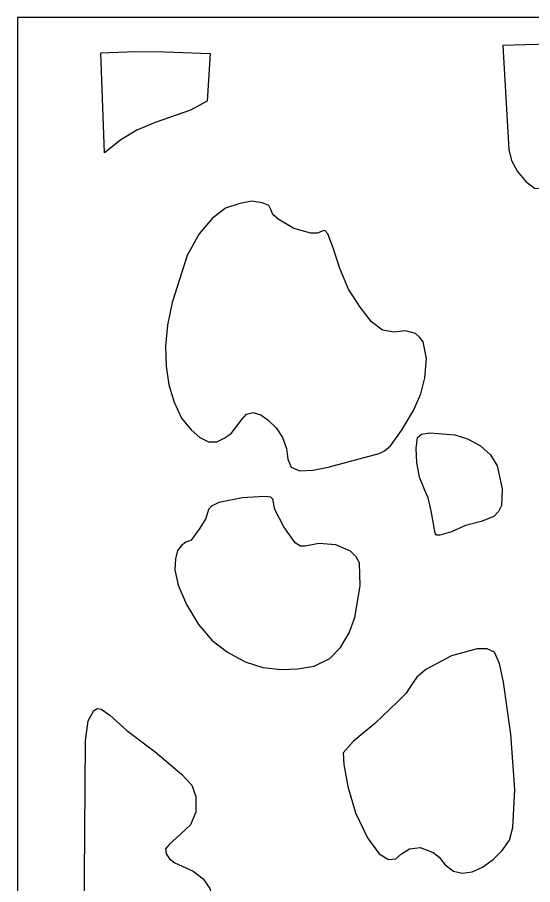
# Model space of a CAD drawing. Header units: centimetres. Extents: x -27 to -21, y -9 to 9.
# Drawn here: x -26.999 to -25.317, y 6.168 to 9.001 of the extents above; entities that cross this region are included whole.
import ezdxf

# ---------------------------------------------------------------- set-up
doc = ezdxf.new("R2010")
doc.units = ezdxf.units.CM
doc.header["$MEASUREMENT"] = 0
doc.layers.add('layer 1', color=7, linetype='Continuous')

msp = doc.modelspace()

# ---------------------------------------------------------------- linework, layer by layer
at = {"layer": 'layer 1', "color": 250, "lineweight": 30}
for points, knots in [([(-21.00043, -8.99444), (-21.00043, -8.99444), (-26.99914, -8.99536), (-26.99914, -8.99536), (-26.99914, -8.99536), (-26.99914, -8.99536), (-26.99914, 9.00077), (-26.99914, 9.00077), (-26.99914, 9.00077), (-26.99914, 9.00077), (-21.00043, 9.00077), (-21.00043, 9.00077), (-21.00043, 9.00077), (-21.00043, 9.00077), (-21.00043, -8.99444), (-21.00043, -8.99444)], [0, 0, 0, 0, 0.2, 0.2, 0.2, 0.2, 0.4, 0.4, 0.4, 0.4, 0.6, 0.6, 0.6, 0.6, 1, 1, 1, 1]), ([(-24.75229, 8.93568), (-24.75229, 8.93568), (-24.74129, 8.913), (-24.74129, 8.913), (-24.74129, 8.913), (-24.74129, 8.913), (-24.73696, 8.8835), (-24.73696, 8.8835), (-24.73696, 8.8835), (-24.73696, 8.8835), (-24.74129, 8.85197), (-24.74129, 8.85197), (-24.74129, 8.85197), (-24.74129, 8.85197), (-24.75229, 8.82247), (-24.75229, 8.82247), (-24.75229, 8.82247), (-24.75229, 8.82247), (-24.78994, 8.77729), (-24.78994, 8.77729), (-24.78994, 8.77729), (-24.78994, 8.77729), (-24.82527, 8.73654), (-24.82527, 8.73654), (-24.82527, 8.73654), (-24.82527, 8.73654), (-24.84293, 8.69579), (-24.84293, 8.69579), (-24.84293, 8.69579), (-24.84293, 8.69579), (-24.8516, 8.65283), (-24.8516, 8.65283), (-24.8516, 8.65283), (-24.8516, 8.65283), (-24.86726, 8.60987), (-24.86726, 8.60987), (-24.86726, 8.60987), (-24.86726, 8.60987), (-24.88692, 8.56469), (-24.88692, 8.56469), (-24.88692, 8.56469), (-24.88692, 8.56469), (-24.93325, 8.57594), (-24.93325, 8.57594), (-24.93325, 8.57594), (-24.93325, 8.57594), (-24.97091, 8.57594), (-24.97091, 8.57594), (-24.97091, 8.57594), (-24.97091, 8.57594), (-25.0039, 8.55787), (-25.0039, 8.55787), (-25.0039, 8.55787), (-25.0039, 8.55787), (-25.04822, 8.52837), (-25.04822, 8.52837), (-25.04822, 8.52837), (-25.04822, 8.52837), (-25.10321, 8.50348), (-25.10321, 8.50348), (-25.10321, 8.50348), (-25.10321, 8.50348), (-25.16953, 8.47859), (-25.16953, 8.47859), (-25.16953, 8.47859), (-25.16953, 8.47859), (-25.22918, 8.45369), (-25.22918, 8.45369), (-25.22918, 8.45369), (-25.22918, 8.45369), (-25.27551, 8.44023), (-25.27551, 8.44023), (-25.27551, 8.44023), (-25.27551, 8.44023), (-25.31083, 8.44245), (-25.31083, 8.44245), (-25.31083, 8.44245), (-25.31083, 8.44245), (-25.33949, 8.46513), (-25.33949, 8.46513), (-25.33949, 8.46513), (-25.33949, 8.46513), (-25.36582, 8.49684), (-25.36582, 8.49684), (-25.36582, 8.49684), (-25.36582, 8.49684), (-25.38582, 8.53298), (-25.38582, 8.53298), (-25.38582, 8.53298), (-25.38582, 8.53298), (-25.39448, 8.56912), (-25.39448, 8.56912), (-25.39448, 8.56912), (-25.39448, 8.56912), (-25.41448, 8.90839), (-25.41448, 8.90839), (-25.41448, 8.90839), (-25.41448, 8.90839), (-25.11454, 8.91743), (-25.11454, 8.91743), (-25.11454, 8.91743), (-25.11454, 8.91743), (-24.75229, 8.93568), (-24.75229, 8.93568)], [0, 0, 0, 0, 0.037037, 0.037037, 0.037037, 0.037037, 0.0740741, 0.0740741, 0.0740741, 0.0740741, 0.1111111, 0.1111111, 0.1111111, 0.1111111, 0.1481481, 0.1481481, 0.1481481, 0.1481481, 0.1851852, 0.1851852, 0.1851852, 0.1851852, 0.2222222, 0.2222222, 0.2222222, 0.2222222, 0.2592593, 0.2592593, 0.2592593, 0.2592593, 0.2962963, 0.2962963, 0.2962963, 0.2962963, 0.3333333, 0.3333333, 0.3333333, 0.3333333, 0.3703704, 0.3703704, 0.3703704, 0.3703704, 0.4074074, 0.4074074, 0.4074074, 0.4074074, 0.4444444, 0.4444444, 0.4444444, 0.4444444, 0.4814815, 0.4814815, 0.4814815, 0.4814815, 0.5185185, 0.5185185, 0.5185185, 0.5185185, 0.5555556, 0.5555556, 0.5555556, 0.5555556, 0.5925926, 0.5925926, 0.5925926, 0.5925926, 0.6296296, 0.6296296, 0.6296296, 0.6296296, 0.6666667, 0.6666667, 0.6666667, 0.6666667, 0.7037037, 0.7037037, 0.7037037, 0.7037037, 0.7407407, 0.7407407, 0.7407407, 0.7407407, 0.7777778, 0.7777778, 0.7777778, 0.7777778, 0.8148148, 0.8148148, 0.8148148, 0.8148148, 0.8518519, 0.8518519, 0.8518519, 0.8518519, 0.8888889, 0.8888889, 0.8888889, 0.8888889, 0.9259259, 0.9259259, 0.9259259, 0.9259259, 1, 1, 1, 1]), ([(-26.72619, 8.88442), (-26.72619, 8.88442), (-26.71453, 8.55787), (-26.71453, 8.55787), (-26.71453, 8.55787), (-26.71453, 8.55787), (-26.66154, 8.60083), (-26.66154, 8.60083), (-26.66154, 8.60083), (-26.66154, 8.60083), (-26.60855, 8.63255), (-26.60855, 8.63255), (-26.60855, 8.63255), (-26.60855, 8.63255), (-26.5489, 8.65744), (-26.5489, 8.65744), (-26.5489, 8.65744), (-26.5489, 8.65744), (-26.43426, 8.69801), (-26.43426, 8.69801), (-26.43426, 8.69801), (-26.43426, 8.69801), (-26.37894, 8.72751), (-26.37894, 8.72751), (-26.37894, 8.72751), (-26.37894, 8.72751), (-26.36994, 8.88295), (-26.36994, 8.88295), (-26.36994, 8.88295), (-26.36994, 8.88295), (-26.51757, 8.88866), (-26.51757, 8.88866), (-26.51757, 8.88866), (-26.51757, 8.88866), (-26.61222, 8.88921), (-26.61222, 8.88921), (-26.61222, 8.88921), (-26.61222, 8.88921), (-26.72619, 8.88442), (-26.72619, 8.88442)], [0, 0, 0, 0, 0.0909091, 0.0909091, 0.0909091, 0.0909091, 0.1818182, 0.1818182, 0.1818182, 0.1818182, 0.2727273, 0.2727273, 0.2727273, 0.2727273, 0.3636364, 0.3636364, 0.3636364, 0.3636364, 0.4545455, 0.4545455, 0.4545455, 0.4545455, 0.5454545, 0.5454545, 0.5454545, 0.5454545, 0.6363636, 0.6363636, 0.6363636, 0.6363636, 0.7272727, 0.7272727, 0.7272727, 0.7272727, 0.8181818, 0.8181818, 0.8181818, 0.8181818, 1, 1, 1, 1]), ([(-26.26629, 7.68738), (-26.26629, 7.68738), (-26.30162, 7.64221), (-26.30162, 7.64221), (-26.30162, 7.64221), (-26.30162, 7.64221), (-26.32395, 7.62635), (-26.32395, 7.62635), (-26.32395, 7.62635), (-26.32395, 7.62635), (-26.34794, 7.6151), (-26.34794, 7.6151), (-26.34794, 7.6151), (-26.34794, 7.6151), (-26.3746, 7.6151), (-26.3746, 7.6151), (-26.3746, 7.6151), (-26.3746, 7.6151), (-26.40326, 7.62856), (-26.40326, 7.62856), (-26.40326, 7.62856), (-26.40326, 7.62856), (-26.43192, 7.65346), (-26.43192, 7.65346), (-26.43192, 7.65346), (-26.43192, 7.65346), (-26.46292, 7.69199), (-26.46292, 7.69199), (-26.46292, 7.69199), (-26.46292, 7.69199), (-26.48725, 7.74399), (-26.48725, 7.74399), (-26.48725, 7.74399), (-26.48725, 7.74399), (-26.50491, 7.8006), (-26.50491, 7.8006), (-26.50491, 7.8006), (-26.50491, 7.8006), (-26.51357, 7.86163), (-26.51357, 7.86163), (-26.51357, 7.86163), (-26.51357, 7.86163), (-26.51591, 7.92727), (-26.51591, 7.92727), (-26.51591, 7.92727), (-26.51591, 7.92727), (-26.50924, 7.99512), (-26.50924, 7.99512), (-26.50924, 7.99512), (-26.50924, 7.99512), (-26.49358, 8.0698), (-26.49358, 8.0698), (-26.49358, 8.0698), (-26.49358, 8.0698), (-26.44525, 8.22358), (-26.44525, 8.22358), (-26.44525, 8.22358), (-26.44525, 8.22358), (-26.4056, 8.29365), (-26.4056, 8.29365), (-26.4056, 8.29365), (-26.4056, 8.29365), (-26.36361, 8.34343), (-26.36361, 8.34343), (-26.36361, 8.34343), (-26.36361, 8.34343), (-26.31928, 8.37736), (-26.31928, 8.37736), (-26.31928, 8.37736), (-26.31928, 8.37736), (-26.27296, 8.39322), (-26.27296, 8.39322), (-26.27296, 8.39322), (-26.27296, 8.39322), (-26.2333, 8.40004), (-26.2333, 8.40004), (-26.2333, 8.40004), (-26.2333, 8.40004), (-26.20031, 8.39543), (-26.20031, 8.39543), (-26.20031, 8.39543), (-26.20031, 8.39543), (-26.17798, 8.38639), (-26.17798, 8.38639), (-26.17798, 8.38639), (-26.17798, 8.38639), (-26.17165, 8.37275), (-26.17165, 8.37275), (-26.17165, 8.37275), (-26.17165, 8.37275), (-26.16498, 8.35708), (-26.16498, 8.35708), (-26.16498, 8.35708), (-26.16498, 8.35708), (-26.14732, 8.34122), (-26.14732, 8.34122), (-26.14732, 8.34122), (-26.14732, 8.34122), (-26.09633, 8.31172), (-26.09633, 8.31172), (-26.09633, 8.31172), (-26.09633, 8.31172), (-26.04134, 8.29586), (-26.04134, 8.29586), (-26.04134, 8.29586), (-26.04134, 8.29586), (-26.01935, 8.29586), (-26.01935, 8.29586), (-26.01935, 8.29586), (-26.01935, 8.29586), (-26.00368, 8.30268), (-26.00368, 8.30268), (-26.00368, 8.30268), (-26.00368, 8.30268), (-25.99502, 8.30489), (-25.99502, 8.30489), (-25.99502, 8.30489), (-25.99502, 8.30489), (-25.98602, 8.29365), (-25.98602, 8.29365), (-25.98602, 8.29365), (-25.98602, 8.29365), (-25.96836, 8.24847), (-25.96836, 8.24847), (-25.96836, 8.24847), (-25.96836, 8.24847), (-25.94636, 8.18062), (-25.94636, 8.18062), (-25.94636, 8.18062), (-25.94636, 8.18062), (-25.9177, 8.11276), (-25.9177, 8.11276), (-25.9177, 8.11276), (-25.9177, 8.11276), (-25.88004, 8.05394), (-25.88004, 8.05394), (-25.88004, 8.05394), (-25.88004, 8.05394), (-25.84272, 8.00637), (-25.84272, 8.00637), (-25.84272, 8.00637), (-25.84272, 8.00637), (-25.80739, 7.97927), (-25.80739, 7.97927), (-25.80739, 7.97927), (-25.80739, 7.97927), (-25.76973, 7.97244), (-25.76973, 7.97244), (-25.76973, 7.97244), (-25.76973, 7.97244), (-25.73241, 7.97705), (-25.73241, 7.97705), (-25.73241, 7.97705), (-25.73241, 7.97705), (-25.69908, 7.96784), (-25.69908, 7.96784), (-25.69908, 7.96784), (-25.69908, 7.96784), (-25.68608, 7.95659), (-25.68608, 7.95659), (-25.68608, 7.95659), (-25.68608, 7.95659), (-25.67475, 7.94073), (-25.67475, 7.94073), (-25.67475, 7.94073), (-25.67475, 7.94073), (-25.66376, 7.88652), (-25.66376, 7.88652), (-25.66376, 7.88652), (-25.66376, 7.88652), (-25.66842, 7.82309), (-25.66842, 7.82309), (-25.66842, 7.82309), (-25.66842, 7.82309), (-25.68142, 7.77109), (-25.68142, 7.77109), (-25.68142, 7.77109), (-25.68142, 7.77109), (-25.70575, 7.71689), (-25.70575, 7.71689), (-25.70575, 7.71689), (-25.70575, 7.71689), (-25.74541, 7.65124), (-25.74541, 7.65124), (-25.74541, 7.65124), (-25.74541, 7.65124), (-25.78073, 7.60146), (-25.78073, 7.60146), (-25.78073, 7.60146), (-25.78073, 7.60146), (-25.80073, 7.5856), (-25.80073, 7.5856), (-25.80073, 7.5856), (-25.80073, 7.5856), (-25.81839, 7.57657), (-25.81839, 7.57657), (-25.81839, 7.57657), (-25.81839, 7.57657), (-25.98402, 7.53139), (-25.98402, 7.53139), (-25.98402, 7.53139), (-25.98402, 7.53139), (-26.03468, 7.52236), (-26.03468, 7.52236), (-26.03468, 7.52236), (-26.03468, 7.52236), (-26.07667, 7.51996), (-26.07667, 7.51996), (-26.07667, 7.51996), (-26.07667, 7.51996), (-26.10533, 7.53139), (-26.10533, 7.53139), (-26.10533, 7.53139), (-26.10533, 7.53139), (-26.11633, 7.5585), (-26.11633, 7.5585), (-26.11633, 7.5585), (-26.11633, 7.5585), (-26.12066, 7.59242), (-26.12066, 7.59242), (-26.12066, 7.59242), (-26.12066, 7.59242), (-26.13399, 7.62856), (-26.13399, 7.62856), (-26.13399, 7.62856), (-26.13399, 7.62856), (-26.15398, 7.66028), (-26.15398, 7.66028), (-26.15398, 7.66028), (-26.15398, 7.66028), (-26.18031, 7.68517), (-26.18031, 7.68517), (-26.18031, 7.68517), (-26.18031, 7.68517), (-26.20464, 7.70324), (-26.20464, 7.70324), (-26.20464, 7.70324), (-26.20464, 7.70324), (-26.22897, 7.71006), (-26.22897, 7.71006), (-26.22897, 7.71006), (-26.22897, 7.71006), (-26.25096, 7.70545), (-26.25096, 7.70545), (-26.25096, 7.70545), (-26.25096, 7.70545), (-26.26629, 7.68738), (-26.26629, 7.68738)], [0, 0, 0, 0, 0.015873, 0.015873, 0.015873, 0.015873, 0.031746, 0.031746, 0.031746, 0.031746, 0.047619, 0.047619, 0.047619, 0.047619, 0.0634921, 0.0634921, 0.0634921, 0.0634921, 0.0793651, 0.0793651, 0.0793651, 0.0793651, 0.0952381, 0.0952381, 0.0952381, 0.0952381, 0.1111111, 0.1111111, 0.1111111, 0.1111111, 0.1269841, 0.1269841, 0.1269841, 0.1269841, 0.1428571, 0.1428571, 0.1428571, 0.1428571, 0.1587302, 0.1587302, 0.1587302, 0.1587302, 0.1746032, 0.1746032, 0.1746032, 0.1746032, 0.1904762, 0.1904762, 0.1904762, 0.1904762, 0.2063492, 0.2063492, 0.2063492, 0.2063492, 0.2222222, 0.2222222, 0.2222222, 0.2222222, 0.2380952, 0.2380952, 0.2380952, 0.2380952, 0.2539683, 0.2539683, 0.2539683, 0.2539683, 0.2698413, 0.2698413, 0.2698413, 0.2698413, 0.2857143, 0.2857143, 0.2857143, 0.2857143, 0.3015873, 0.3015873, 0.3015873, 0.3015873, 0.3174603, 0.3174603, 0.3174603, 0.3174603, 0.3333333, 0.3333333, 0.3333333, 0.3333333, 0.3492063, 0.3492063, 0.3492063, 0.3492063, 0.3650794, 0.3650794, 0.3650794, 0.3650794, 0.3809524, 0.3809524, 0.3809524, 0.3809524, 0.3968254, 0.3968254, 0.3968254, 0.3968254, 0.4126984, 0.4126984, 0.4126984, 0.4126984, 0.4285714, 0.4285714, 0.4285714, 0.4285714, 0.4444444, 0.4444444, 0.4444444, 0.4444444, 0.4603175, 0.4603175, 0.4603175, 0.4603175, 0.4761905, 0.4761905, 0.4761905, 0.4761905, 0.4920635, 0.4920635, 0.4920635, 0.4920635, 0.5079365, 0.5079365, 0.5079365, 0.5079365, 0.5238095, 0.5238095, 0.5238095, 0.5238095, 0.5396825, 0.5396825, 0.5396825, 0.5396825, 0.5555556, 0.5555556, 0.5555556, 0.5555556, 0.5714286, 0.5714286, 0.5714286, 0.5714286, 0.5873016, 0.5873016, 0.5873016, 0.5873016, 0.6031746, 0.6031746, 0.6031746, 0.6031746, 0.6190476, 0.6190476, 0.6190476, 0.6190476, 0.6349206, 0.6349206, 0.6349206, 0.6349206, 0.6507937, 0.6507937, 0.6507937, 0.6507937, 0.6666667, 0.6666667, 0.6666667, 0.6666667, 0.6825397, 0.6825397, 0.6825397, 0.6825397, 0.6984127, 0.6984127, 0.6984127, 0.6984127, 0.7142857, 0.7142857, 0.7142857, 0.7142857, 0.7301587, 0.7301587, 0.7301587, 0.7301587, 0.7460317, 0.7460317, 0.7460317, 0.7460317, 0.7619048, 0.7619048, 0.7619048, 0.7619048, 0.7777778, 0.7777778, 0.7777778, 0.7777778, 0.7936508, 0.7936508, 0.7936508, 0.7936508, 0.8095238, 0.8095238, 0.8095238, 0.8095238, 0.8253968, 0.8253968, 0.8253968, 0.8253968, 0.8412698, 0.8412698, 0.8412698, 0.8412698, 0.8571429, 0.8571429, 0.8571429, 0.8571429, 0.8730159, 0.8730159, 0.8730159, 0.8730159, 0.8888889, 0.8888889, 0.8888889, 0.8888889, 0.9047619, 0.9047619, 0.9047619, 0.9047619, 0.9206349, 0.9206349, 0.9206349, 0.9206349, 0.9365079, 0.9365079, 0.9365079, 0.9365079, 0.952381, 0.952381, 0.952381, 0.952381, 0.968254, 0.968254, 0.968254, 0.968254, 1, 1, 1, 1]), ([(-25.6351, 7.3164), (-25.6351, 7.3164), (-25.63076, 7.30958), (-25.63076, 7.30958), (-25.63076, 7.30958), (-25.63076, 7.30958), (-25.61977, 7.30958), (-25.61977, 7.30958), (-25.61977, 7.30958), (-25.61977, 7.30958), (-25.58211, 7.32101), (-25.58211, 7.32101), (-25.58211, 7.32101), (-25.58211, 7.32101), (-25.53578, 7.34129), (-25.53578, 7.34129), (-25.53578, 7.34129), (-25.53578, 7.34129), (-25.48513, 7.35493), (-25.48513, 7.35493), (-25.48513, 7.35493), (-25.48513, 7.35493), (-25.44314, 7.37079), (-25.44314, 7.37079), (-25.44314, 7.37079), (-25.44314, 7.37079), (-25.42781, 7.38665), (-25.42781, 7.38665), (-25.42781, 7.38665), (-25.42781, 7.38665), (-25.41881, 7.40693), (-25.41881, 7.40693), (-25.41881, 7.40693), (-25.41881, 7.40693), (-25.41681, 7.46114), (-25.41681, 7.46114), (-25.41681, 7.46114), (-25.41681, 7.46114), (-25.43214, 7.53582), (-25.43214, 7.53582), (-25.43214, 7.53582), (-25.43214, 7.53582), (-25.45413, 7.57214), (-25.45413, 7.57214), (-25.45413, 7.57214), (-25.45413, 7.57214), (-25.48746, 7.60146), (-25.48746, 7.60146), (-25.48746, 7.60146), (-25.48746, 7.60146), (-25.52912, 7.62414), (-25.52912, 7.62414), (-25.52912, 7.62414), (-25.52912, 7.62414), (-25.57111, 7.6376), (-25.57111, 7.6376), (-25.57111, 7.6376), (-25.57111, 7.6376), (-25.65276, 7.64442), (-25.65276, 7.64442), (-25.65276, 7.64442), (-25.65276, 7.64442), (-25.67942, 7.64), (-25.67942, 7.64), (-25.67942, 7.64), (-25.67942, 7.64), (-25.69242, 7.62856), (-25.69242, 7.62856), (-25.69242, 7.62856), (-25.69242, 7.62856), (-25.69708, 7.59242), (-25.69708, 7.59242), (-25.69708, 7.59242), (-25.69708, 7.59242), (-25.69475, 7.54725), (-25.69475, 7.54725), (-25.69475, 7.54725), (-25.69475, 7.54725), (-25.68608, 7.49968), (-25.68608, 7.49968), (-25.68608, 7.49968), (-25.68608, 7.49968), (-25.67042, 7.45893), (-25.67042, 7.45893), (-25.67042, 7.45893), (-25.67042, 7.45893), (-25.65742, 7.43182), (-25.65742, 7.43182), (-25.65742, 7.43182), (-25.65742, 7.43182), (-25.64843, 7.38886), (-25.64843, 7.38886), (-25.64843, 7.38886), (-25.64843, 7.38886), (-25.6351, 7.3164), (-25.6351, 7.3164)], [0, 0, 0, 0, 0.04, 0.04, 0.04, 0.04, 0.08, 0.08, 0.08, 0.08, 0.12, 0.12, 0.12, 0.12, 0.16, 0.16, 0.16, 0.16, 0.2, 0.2, 0.2, 0.2, 0.24, 0.24, 0.24, 0.24, 0.28, 0.28, 0.28, 0.28, 0.32, 0.32, 0.32, 0.32, 0.36, 0.36, 0.36, 0.36, 0.4, 0.4, 0.4, 0.4, 0.44, 0.44, 0.44, 0.44, 0.48, 0.48, 0.48, 0.48, 0.52, 0.52, 0.52, 0.52, 0.56, 0.56, 0.56, 0.56, 0.6, 0.6, 0.6, 0.6, 0.64, 0.64, 0.64, 0.64, 0.68, 0.68, 0.68, 0.68, 0.72, 0.72, 0.72, 0.72, 0.76, 0.76, 0.76, 0.76, 0.8, 0.8, 0.8, 0.8, 0.84, 0.84, 0.84, 0.84, 0.88, 0.88, 0.88, 0.88, 0.92, 0.92, 0.92, 0.92, 1, 1, 1, 1]), ([(-26.16498, 7.42721), (-26.16498, 7.42721), (-26.15832, 7.39329), (-26.15832, 7.39329), (-26.15832, 7.39329), (-26.15832, 7.39329), (-26.12966, 7.33686), (-26.12966, 7.33686), (-26.12966, 7.33686), (-26.12966, 7.33686), (-26.092, 7.28468), (-26.092, 7.28468), (-26.092, 7.28468), (-26.092, 7.28468), (-26.07433, 7.27344), (-26.07433, 7.27344), (-26.07433, 7.27344), (-26.07433, 7.27344), (-26.059, 7.27344), (-26.059, 7.27344), (-26.059, 7.27344), (-26.059, 7.27344), (-26.01468, 7.28247), (-26.01468, 7.28247), (-26.01468, 7.28247), (-26.01468, 7.28247), (-25.95969, 7.27805), (-25.95969, 7.27805), (-25.95969, 7.27805), (-25.95969, 7.27805), (-25.91104, 7.25758), (-25.91104, 7.25758), (-25.91104, 7.25758), (-25.91104, 7.25758), (-25.89337, 7.23951), (-25.89337, 7.23951), (-25.89337, 7.23951), (-25.89337, 7.23951), (-25.88238, 7.21923), (-25.88238, 7.21923), (-25.88238, 7.21923), (-25.88238, 7.21923), (-25.88004, 7.14455), (-25.88004, 7.14455), (-25.88004, 7.14455), (-25.88004, 7.14455), (-25.89771, 7.04056), (-25.89771, 7.04056), (-25.89771, 7.04056), (-25.89771, 7.04056), (-25.91537, 6.99077), (-25.91537, 6.99077), (-25.91537, 6.99077), (-25.91537, 6.99077), (-25.94403, 6.9432), (-25.94403, 6.9432), (-25.94403, 6.9432), (-25.94403, 6.9432), (-25.97935, 6.90706), (-25.97935, 6.90706), (-25.97935, 6.90706), (-25.97935, 6.90706), (-26.03034, 6.88217), (-26.03034, 6.88217), (-26.03034, 6.88217), (-26.03034, 6.88217), (-26.08333, 6.87313), (-26.08333, 6.87313), (-26.08333, 6.87313), (-26.08333, 6.87313), (-26.13832, 6.87074), (-26.13832, 6.87074), (-26.13832, 6.87074), (-26.13832, 6.87074), (-26.19797, 6.87756), (-26.19797, 6.87756), (-26.19797, 6.87756), (-26.19797, 6.87756), (-26.2553, 6.89563), (-26.2553, 6.89563), (-26.2553, 6.89563), (-26.2553, 6.89563), (-26.31262, 6.92734), (-26.31262, 6.92734), (-26.31262, 6.92734), (-26.31262, 6.92734), (-26.36361, 6.96588), (-26.36361, 6.96588), (-26.36361, 6.96588), (-26.36361, 6.96588), (-26.4076, 7.01788), (-26.4076, 7.01788), (-26.4076, 7.01788), (-26.4076, 7.01788), (-26.44725, 7.08352), (-26.44725, 7.08352), (-26.44725, 7.08352), (-26.44725, 7.08352), (-26.47392, 7.14676), (-26.47392, 7.14676), (-26.47392, 7.14676), (-26.47392, 7.14676), (-26.48491, 7.19655), (-26.48491, 7.19655), (-26.48491, 7.19655), (-26.48491, 7.19655), (-26.48258, 7.23269), (-26.48258, 7.23269), (-26.48258, 7.23269), (-26.48258, 7.23269), (-26.47591, 7.25998), (-26.47591, 7.25998), (-26.47591, 7.25998), (-26.47591, 7.25998), (-26.46292, 7.27565), (-26.46292, 7.27565), (-26.46292, 7.27565), (-26.46292, 7.27565), (-26.44959, 7.28708), (-26.44959, 7.28708), (-26.44959, 7.28708), (-26.44959, 7.28708), (-26.43192, 7.2939), (-26.43192, 7.2939), (-26.43192, 7.2939), (-26.43192, 7.2939), (-26.40326, 7.33225), (-26.40326, 7.33225), (-26.40326, 7.33225), (-26.40326, 7.33225), (-26.38327, 7.36397), (-26.38327, 7.36397), (-26.38327, 7.36397), (-26.38327, 7.36397), (-26.3746, 7.39329), (-26.3746, 7.39329), (-26.3746, 7.39329), (-26.3746, 7.39329), (-26.36561, 7.40472), (-26.36561, 7.40472), (-26.36561, 7.40472), (-26.36561, 7.40472), (-26.34128, 7.41597), (-26.34128, 7.41597), (-26.34128, 7.41597), (-26.34128, 7.41597), (-26.26429, 7.43182), (-26.26429, 7.43182), (-26.26429, 7.43182), (-26.26429, 7.43182), (-26.19364, 7.43625), (-26.19364, 7.43625), (-26.19364, 7.43625), (-26.19364, 7.43625), (-26.17165, 7.43404), (-26.17165, 7.43404), (-26.17165, 7.43404), (-26.17165, 7.43404), (-26.16498, 7.42721), (-26.16498, 7.42721)], [0, 0, 0, 0, 0.0243902, 0.0243902, 0.0243902, 0.0243902, 0.0487805, 0.0487805, 0.0487805, 0.0487805, 0.0731707, 0.0731707, 0.0731707, 0.0731707, 0.097561, 0.097561, 0.097561, 0.097561, 0.1219512, 0.1219512, 0.1219512, 0.1219512, 0.1463415, 0.1463415, 0.1463415, 0.1463415, 0.1707317, 0.1707317, 0.1707317, 0.1707317, 0.195122, 0.195122, 0.195122, 0.195122, 0.2195122, 0.2195122, 0.2195122, 0.2195122, 0.2439024, 0.2439024, 0.2439024, 0.2439024, 0.2682927, 0.2682927, 0.2682927, 0.2682927, 0.2926829, 0.2926829, 0.2926829, 0.2926829, 0.3170732, 0.3170732, 0.3170732, 0.3170732, 0.3414634, 0.3414634, 0.3414634, 0.3414634, 0.3658537, 0.3658537, 0.3658537, 0.3658537, 0.3902439, 0.3902439, 0.3902439, 0.3902439, 0.4146341, 0.4146341, 0.4146341, 0.4146341, 0.4390244, 0.4390244, 0.4390244, 0.4390244, 0.4634146, 0.4634146, 0.4634146, 0.4634146, 0.4878049, 0.4878049, 0.4878049, 0.4878049, 0.5121951, 0.5121951, 0.5121951, 0.5121951, 0.5365854, 0.5365854, 0.5365854, 0.5365854, 0.5609756, 0.5609756, 0.5609756, 0.5609756, 0.5853659, 0.5853659, 0.5853659, 0.5853659, 0.6097561, 0.6097561, 0.6097561, 0.6097561, 0.6341463, 0.6341463, 0.6341463, 0.6341463, 0.6585366, 0.6585366, 0.6585366, 0.6585366, 0.6829268, 0.6829268, 0.6829268, 0.6829268, 0.7073171, 0.7073171, 0.7073171, 0.7073171, 0.7317073, 0.7317073, 0.7317073, 0.7317073, 0.7560976, 0.7560976, 0.7560976, 0.7560976, 0.7804878, 0.7804878, 0.7804878, 0.7804878, 0.804878, 0.804878, 0.804878, 0.804878, 0.8292683, 0.8292683, 0.8292683, 0.8292683, 0.8536585, 0.8536585, 0.8536585, 0.8536585, 0.8780488, 0.8780488, 0.8780488, 0.8780488, 0.902439, 0.902439, 0.902439, 0.902439, 0.9268293, 0.9268293, 0.9268293, 0.9268293, 0.9512195, 0.9512195, 0.9512195, 0.9512195, 1, 1, 1, 1]), ([(-25.93536, 6.59932), (-25.93536, 6.59932), (-25.90237, 6.63564), (-25.90237, 6.63564), (-25.90237, 6.63564), (-25.90237, 6.63564), (-25.83172, 6.69428), (-25.83172, 6.69428), (-25.83172, 6.69428), (-25.83172, 6.69428), (-25.75874, 6.76453), (-25.75874, 6.76453), (-25.75874, 6.76453), (-25.75874, 6.76453), (-25.73008, 6.79385), (-25.73008, 6.79385), (-25.73008, 6.79385), (-25.73008, 6.79385), (-25.71241, 6.82114), (-25.71241, 6.82114), (-25.71241, 6.82114), (-25.71241, 6.82114), (-25.69475, 6.84584), (-25.69475, 6.84584), (-25.69475, 6.84584), (-25.69475, 6.84584), (-25.66609, 6.87074), (-25.66609, 6.87074), (-25.66609, 6.87074), (-25.66609, 6.87074), (-25.58211, 6.91609), (-25.58211, 6.91609), (-25.58211, 6.91609), (-25.58211, 6.91609), (-25.49846, 6.93859), (-25.49846, 6.93859), (-25.49846, 6.93859), (-25.49846, 6.93859), (-25.46513, 6.93859), (-25.46513, 6.93859), (-25.46513, 6.93859), (-25.46513, 6.93859), (-25.44114, 6.92734), (-25.44114, 6.92734), (-25.44114, 6.92734), (-25.44114, 6.92734), (-25.42547, 6.8912), (-25.42547, 6.8912), (-25.42547, 6.8912), (-25.42547, 6.8912), (-25.41214, 6.83017), (-25.41214, 6.83017), (-25.41214, 6.83017), (-25.41214, 6.83017), (-25.38815, 6.66035), (-25.38815, 6.66035), (-25.38815, 6.66035), (-25.38815, 6.66035), (-25.37482, 6.47947), (-25.37482, 6.47947), (-25.37482, 6.47947), (-25.37482, 6.47947), (-25.38148, 6.35501), (-25.38148, 6.35501), (-25.38148, 6.35501), (-25.38148, 6.35501), (-25.39248, 6.31426), (-25.39248, 6.31426), (-25.39248, 6.31426), (-25.39248, 6.31426), (-25.41681, 6.28033), (-25.41681, 6.28033), (-25.41681, 6.28033), (-25.41681, 6.28033), (-25.44547, 6.25101), (-25.44547, 6.25101), (-25.44547, 6.25101), (-25.44547, 6.25101), (-25.4808, 6.22612), (-25.4808, 6.22612), (-25.4808, 6.22612), (-25.4808, 6.22612), (-25.51379, 6.21026), (-25.51379, 6.21026), (-25.51379, 6.21026), (-25.51379, 6.21026), (-25.54678, 6.20584), (-25.54678, 6.20584), (-25.54678, 6.20584), (-25.54678, 6.20584), (-25.57544, 6.21248), (-25.57544, 6.21248), (-25.57544, 6.21248), (-25.57544, 6.21248), (-25.6021, 6.23294), (-25.6021, 6.23294), (-25.6021, 6.23294), (-25.6021, 6.23294), (-25.6221, 6.25783), (-25.6221, 6.25783), (-25.6221, 6.25783), (-25.6221, 6.25783), (-25.64176, 6.27369), (-25.64176, 6.27369), (-25.64176, 6.27369), (-25.64176, 6.27369), (-25.68375, 6.28955), (-25.68375, 6.28955), (-25.68375, 6.28955), (-25.68375, 6.28955), (-25.71908, 6.28494), (-25.71908, 6.28494), (-25.71908, 6.28494), (-25.71908, 6.28494), (-25.74541, 6.26908), (-25.74541, 6.26908), (-25.74541, 6.26908), (-25.74541, 6.26908), (-25.76307, 6.25322), (-25.76307, 6.25322), (-25.76307, 6.25322), (-25.76307, 6.25322), (-25.7874, 6.25101), (-25.7874, 6.25101), (-25.7874, 6.25101), (-25.7874, 6.25101), (-25.81839, 6.26908), (-25.81839, 6.26908), (-25.81839, 6.26908), (-25.81839, 6.26908), (-25.85605, 6.32108), (-25.85605, 6.32108), (-25.85605, 6.32108), (-25.85605, 6.32108), (-25.89571, 6.40258), (-25.89571, 6.40258), (-25.89571, 6.40258), (-25.89571, 6.40258), (-25.92003, 6.4885), (-25.92003, 6.4885), (-25.92003, 6.4885), (-25.92003, 6.4885), (-25.93303, 6.56097), (-25.93303, 6.56097), (-25.93303, 6.56097), (-25.93303, 6.56097), (-25.93536, 6.59932), (-25.93536, 6.59932)], [0, 0, 0, 0, 0.0263158, 0.0263158, 0.0263158, 0.0263158, 0.0526316, 0.0526316, 0.0526316, 0.0526316, 0.0789474, 0.0789474, 0.0789474, 0.0789474, 0.1052632, 0.1052632, 0.1052632, 0.1052632, 0.1315789, 0.1315789, 0.1315789, 0.1315789, 0.1578947, 0.1578947, 0.1578947, 0.1578947, 0.1842105, 0.1842105, 0.1842105, 0.1842105, 0.2105263, 0.2105263, 0.2105263, 0.2105263, 0.2368421, 0.2368421, 0.2368421, 0.2368421, 0.2631579, 0.2631579, 0.2631579, 0.2631579, 0.2894737, 0.2894737, 0.2894737, 0.2894737, 0.3157895, 0.3157895, 0.3157895, 0.3157895, 0.3421053, 0.3421053, 0.3421053, 0.3421053, 0.3684211, 0.3684211, 0.3684211, 0.3684211, 0.3947368, 0.3947368, 0.3947368, 0.3947368, 0.4210526, 0.4210526, 0.4210526, 0.4210526, 0.4473684, 0.4473684, 0.4473684, 0.4473684, 0.4736842, 0.4736842, 0.4736842, 0.4736842, 0.5, 0.5, 0.5, 0.5, 0.5263158, 0.5263158, 0.5263158, 0.5263158, 0.5526316, 0.5526316, 0.5526316, 0.5526316, 0.5789474, 0.5789474, 0.5789474, 0.5789474, 0.6052632, 0.6052632, 0.6052632, 0.6052632, 0.6315789, 0.6315789, 0.6315789, 0.6315789, 0.6578947, 0.6578947, 0.6578947, 0.6578947, 0.6842105, 0.6842105, 0.6842105, 0.6842105, 0.7105263, 0.7105263, 0.7105263, 0.7105263, 0.7368421, 0.7368421, 0.7368421, 0.7368421, 0.7631579, 0.7631579, 0.7631579, 0.7631579, 0.7894737, 0.7894737, 0.7894737, 0.7894737, 0.8157895, 0.8157895, 0.8157895, 0.8157895, 0.8421053, 0.8421053, 0.8421053, 0.8421053, 0.8684211, 0.8684211, 0.8684211, 0.8684211, 0.8947368, 0.8947368, 0.8947368, 0.8947368, 0.9210526, 0.9210526, 0.9210526, 0.9210526, 0.9473684, 0.9473684, 0.9473684, 0.9473684, 1, 1, 1, 1]), ([(-26.74519, 5.75557), (-26.74519, 5.75557), (-26.72753, 5.75796), (-26.72753, 5.75796), (-26.72753, 5.75796), (-26.72753, 5.75796), (-26.70986, 5.74653), (-26.70986, 5.74653), (-26.70986, 5.74653), (-26.70986, 5.74653), (-26.6922, 5.74432), (-26.6922, 5.74432), (-26.6922, 5.74432), (-26.6922, 5.74432), (-26.66154, 5.77142), (-26.66154, 5.77142), (-26.66154, 5.77142), (-26.66154, 5.77142), (-26.64155, 5.78728), (-26.64155, 5.78728), (-26.64155, 5.78728), (-26.64155, 5.78728), (-26.61955, 5.80092), (-26.61955, 5.80092), (-26.61955, 5.80092), (-26.61955, 5.80092), (-26.57089, 5.81217), (-26.57089, 5.81217), (-26.57089, 5.81217), (-26.57089, 5.81217), (-26.53124, 5.81899), (-26.53124, 5.81899), (-26.53124, 5.81899), (-26.53124, 5.81899), (-26.51791, 5.82342), (-26.51791, 5.82342), (-26.51791, 5.82342), (-26.51791, 5.82342), (-26.50924, 5.83245), (-26.50924, 5.83245), (-26.50924, 5.83245), (-26.50924, 5.83245), (-26.50258, 5.86196), (-26.50258, 5.86196), (-26.50258, 5.86196), (-26.50258, 5.86196), (-26.50024, 5.8981), (-26.50024, 5.8981), (-26.50024, 5.8981), (-26.50024, 5.8981), (-26.48925, 5.93663), (-26.48925, 5.93663), (-26.48925, 5.93663), (-26.48925, 5.93663), (-26.47591, 5.95692), (-26.47591, 5.95692), (-26.47591, 5.95692), (-26.47591, 5.95692), (-26.45825, 5.97499), (-26.45825, 5.97499), (-26.45825, 5.97499), (-26.45825, 5.97499), (-26.41659, 6.0067), (-26.41659, 6.0067), (-26.41659, 6.0067), (-26.41659, 6.0067), (-26.3856, 6.0338), (-26.3856, 6.0338), (-26.3856, 6.0338), (-26.3856, 6.0338), (-26.36561, 6.06773), (-26.36561, 6.06773), (-26.36561, 6.06773), (-26.36561, 6.06773), (-26.35894, 6.11069), (-26.35894, 6.11069), (-26.35894, 6.11069), (-26.35894, 6.11069), (-26.37027, 6.15605), (-26.37027, 6.15605), (-26.37027, 6.15605), (-26.37027, 6.15605), (-26.39227, 6.18758), (-26.39227, 6.18758), (-26.39227, 6.18758), (-26.39227, 6.18758), (-26.42526, 6.21248), (-26.42526, 6.21248), (-26.42526, 6.21248), (-26.42526, 6.21248), (-26.48491, 6.23976), (-26.48491, 6.23976), (-26.48491, 6.23976), (-26.48491, 6.23976), (-26.50258, 6.25322), (-26.50258, 6.25322), (-26.50258, 6.25322), (-26.50258, 6.25322), (-26.51357, 6.26908), (-26.51357, 6.26908), (-26.51357, 6.26908), (-26.51357, 6.26908), (-26.51591, 6.28494), (-26.51591, 6.28494), (-26.51591, 6.28494), (-26.51591, 6.28494), (-26.50258, 6.3008), (-26.50258, 6.3008), (-26.50258, 6.3008), (-26.50258, 6.3008), (-26.46725, 6.33251), (-26.46725, 6.33251), (-26.46725, 6.33251), (-26.46725, 6.33251), (-26.43426, 6.36404), (-26.43426, 6.36404), (-26.43426, 6.36404), (-26.43426, 6.36404), (-26.41659, 6.40479), (-26.41659, 6.40479), (-26.41659, 6.40479), (-26.41659, 6.40479), (-26.41659, 6.45679), (-26.41659, 6.45679), (-26.41659, 6.45679), (-26.41659, 6.45679), (-26.42959, 6.49311), (-26.42959, 6.49311), (-26.42959, 6.49311), (-26.42959, 6.49311), (-26.46292, 6.52925), (-26.46292, 6.52925), (-26.46292, 6.52925), (-26.46292, 6.52925), (-26.5489, 6.60172), (-26.5489, 6.60172), (-26.5489, 6.60172), (-26.5489, 6.60172), (-26.64155, 6.67178), (-26.64155, 6.67178), (-26.64155, 6.67178), (-26.64155, 6.67178), (-26.69687, 6.72157), (-26.69687, 6.72157), (-26.69687, 6.72157), (-26.69687, 6.72157), (-26.72553, 6.74185), (-26.72553, 6.74185), (-26.72553, 6.74185), (-26.72553, 6.74185), (-26.73886, 6.74406), (-26.73886, 6.74406), (-26.73886, 6.74406), (-26.73886, 6.74406), (-26.74986, 6.73742), (-26.74986, 6.73742), (-26.74986, 6.73742), (-26.74986, 6.73742), (-26.76752, 6.7035), (-26.76752, 6.7035), (-26.76752, 6.7035), (-26.76752, 6.7035), (-26.77618, 6.63785), (-26.77618, 6.63785), (-26.77618, 6.63785), (-26.77618, 6.63785), (-26.78052, 6.04524), (-26.78052, 6.04524), (-26.78052, 6.04524), (-26.78052, 6.04524), (-26.78518, 5.71721), (-26.78518, 5.71721), (-26.78518, 5.71721), (-26.78518, 5.71721), (-26.77618, 5.72625), (-26.77618, 5.72625), (-26.77618, 5.72625), (-26.77618, 5.72625), (-26.74519, 5.75557), (-26.74519, 5.75557)], [0, 0, 0, 0, 0.0217391, 0.0217391, 0.0217391, 0.0217391, 0.0434783, 0.0434783, 0.0434783, 0.0434783, 0.0652174, 0.0652174, 0.0652174, 0.0652174, 0.0869565, 0.0869565, 0.0869565, 0.0869565, 0.1086957, 0.1086957, 0.1086957, 0.1086957, 0.1304348, 0.1304348, 0.1304348, 0.1304348, 0.1521739, 0.1521739, 0.1521739, 0.1521739, 0.173913, 0.173913, 0.173913, 0.173913, 0.1956522, 0.1956522, 0.1956522, 0.1956522, 0.2173913, 0.2173913, 0.2173913, 0.2173913, 0.2391304, 0.2391304, 0.2391304, 0.2391304, 0.2608696, 0.2608696, 0.2608696, 0.2608696, 0.2826087, 0.2826087, 0.2826087, 0.2826087, 0.3043478, 0.3043478, 0.3043478, 0.3043478, 0.326087, 0.326087, 0.326087, 0.326087, 0.3478261, 0.3478261, 0.3478261, 0.3478261, 0.3695652, 0.3695652, 0.3695652, 0.3695652, 0.3913043, 0.3913043, 0.3913043, 0.3913043, 0.4130435, 0.4130435, 0.4130435, 0.4130435, 0.4347826, 0.4347826, 0.4347826, 0.4347826, 0.4565217, 0.4565217, 0.4565217, 0.4565217, 0.4782609, 0.4782609, 0.4782609, 0.4782609, 0.5, 0.5, 0.5, 0.5, 0.5217391, 0.5217391, 0.5217391, 0.5217391, 0.5434783, 0.5434783, 0.5434783, 0.5434783, 0.5652174, 0.5652174, 0.5652174, 0.5652174, 0.5869565, 0.5869565, 0.5869565, 0.5869565, 0.6086957, 0.6086957, 0.6086957, 0.6086957, 0.6304348, 0.6304348, 0.6304348, 0.6304348, 0.6521739, 0.6521739, 0.6521739, 0.6521739, 0.673913, 0.673913, 0.673913, 0.673913, 0.6956522, 0.6956522, 0.6956522, 0.6956522, 0.7173913, 0.7173913, 0.7173913, 0.7173913, 0.7391304, 0.7391304, 0.7391304, 0.7391304, 0.7608696, 0.7608696, 0.7608696, 0.7608696, 0.7826087, 0.7826087, 0.7826087, 0.7826087, 0.8043478, 0.8043478, 0.8043478, 0.8043478, 0.826087, 0.826087, 0.826087, 0.826087, 0.8478261, 0.8478261, 0.8478261, 0.8478261, 0.8695652, 0.8695652, 0.8695652, 0.8695652, 0.8913043, 0.8913043, 0.8913043, 0.8913043, 0.9130435, 0.9130435, 0.9130435, 0.9130435, 0.9347826, 0.9347826, 0.9347826, 0.9347826, 0.9565217, 0.9565217, 0.9565217, 0.9565217, 1, 1, 1, 1])]:
    msp.add_open_spline(points, degree=3, knots=knots, dxfattribs=at)

doc.saveas('drawing.dxf')
